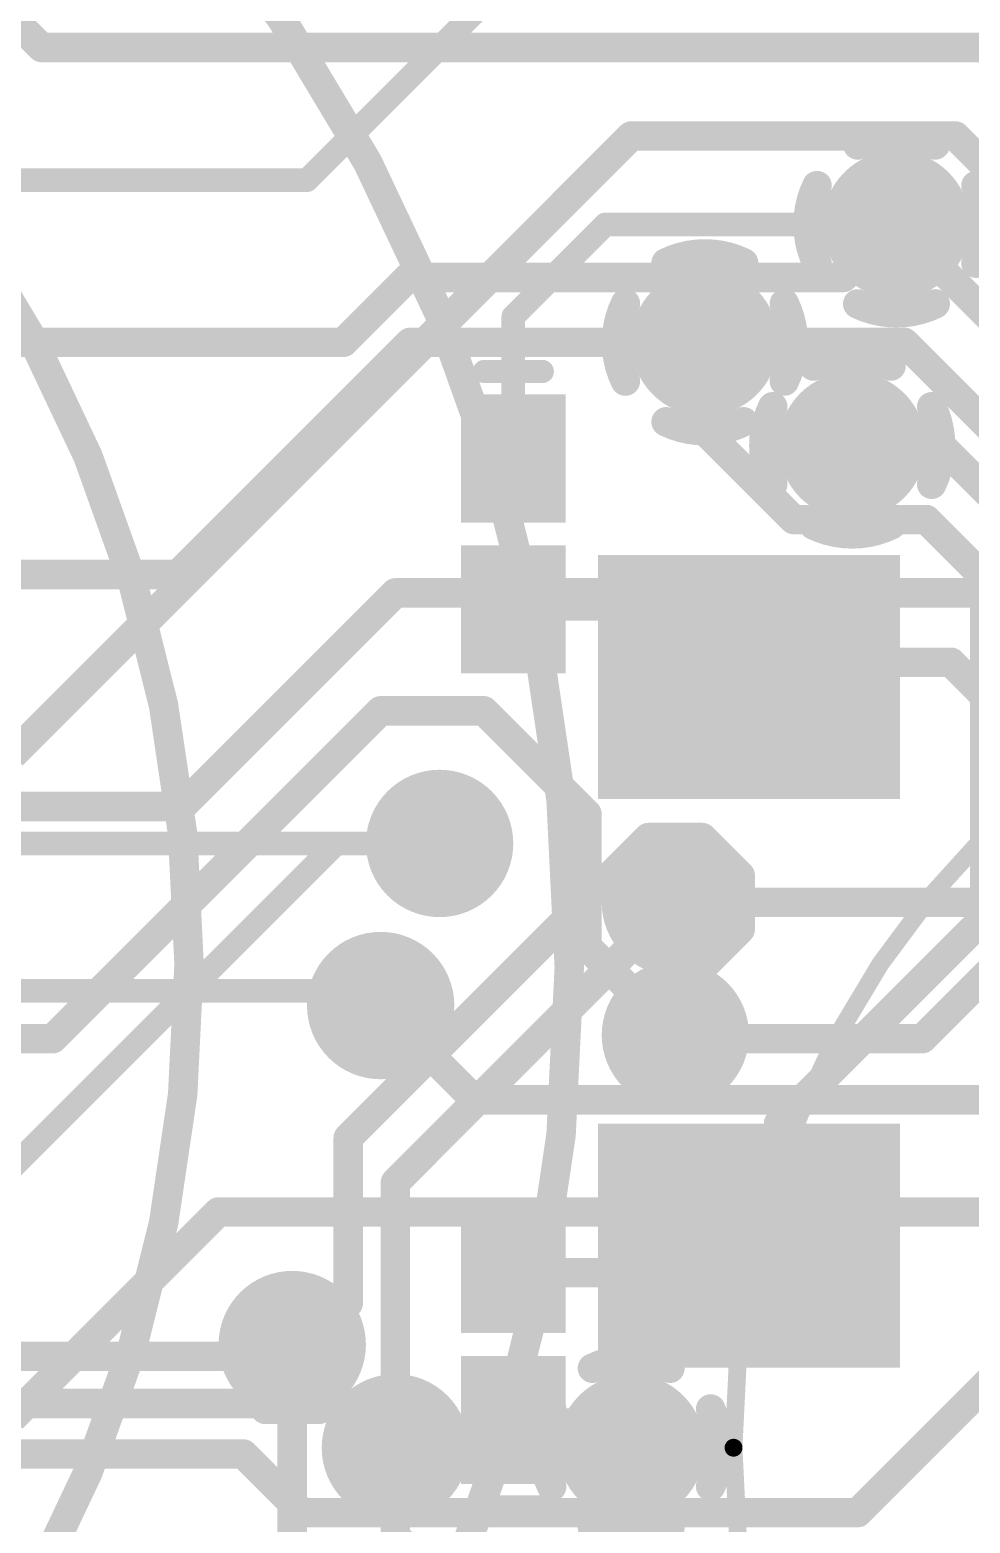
# Model space of a CAD drawing. Header units: millimetres. Extents: x 2.46 to 5.38, y 2.48 to 3.77.
# Drawn here: x 4.121 to 4.44, y 2.94 to 3.447 of the extents above; entities that cross this region are included whole.
import ezdxf

# ---------------------------------------------------------------- set-up
doc = ezdxf.new("R2010")
doc.units = ezdxf.units.MM
doc.header["$MEASUREMENT"] = 0
for name, color, linetype in [('BottomLayer', 5, 'Continuous'), ('BottomOverlay', 54, 'Continuous'), ('BottomSolder', 6, 'Continuous'), ('InternalPlane1', 76, 'Continuous'), ('InternalPlane2', 16, 'Continuous'), ('MultiLayer', 9, 'Continuous'), ('TopLayer', 1, 'Continuous'), ('TopOverlay', 2, 'Continuous'), ('TopPaste', 8, 'Continuous'), ('TopSolder', 216, 'Continuous')]:
    doc.layers.add(name, color=color, linetype=linetype)

msp = doc.modelspace()

# ---------------------------------------------------------------- linework, layer by layer
at = {"layer": 'BottomLayer'}
for points, const_width in [([(4.055, 3.511), (4.125, 3.441)], 0.01), ([(4.125, 3.441), (4.45737, 3.441)], 0.01), ([(4.397, 3.363), (4.415, 3.381)], 0.01), ([(4.22737, 3.341), (4.24937, 3.363)], 0.01), ([(4.24937, 3.363), (4.397, 3.363)], 0.01), ([(4.035, 3.341), (4.22737, 3.341)], 0.01), ([(4.17126, 3.26226), (4.25, 3.341)], 0.01), ([(4.25, 3.341), (4.35, 3.341)], 0.01), ([(4.035, 3.26226), (4.17126, 3.26226)], 0.01), ([(4.445, 3.251), (4.455, 3.261)], 0.01), ([(4.17252, 3.18352), (4.245, 3.256)], 0.01), ([(4.245, 3.256), (4.445, 3.256)], 0.01), ([(4.445, 3.151), (4.445, 3.256)], 0.01), ([(4.12878, 3.10478), (4.24, 3.216)], 0.01), ([(4.24, 3.216), (4.275, 3.216)], 0.01), ([(4.275, 3.216), (4.31, 3.181)], 0.01), ([(4.035, 3.18352), (4.17252, 3.18352)], 0.01), ([(4.31, 3.136), (4.31, 3.181)], 0.01), ([(4.08004, 3.02604), (4.225, 3.171)], 0.008), ([(4.225, 3.171), (4.26, 3.171)], 0.008), ([(4.34, 3.151), (4.445, 3.151)], 0.01), ([(4.42378, 3.10478), (4.475, 3.156)], 0.01), ([(4.31, 3.136), (4.34, 3.106)], 0.01), ([(4.24, 3.116), (4.272, 3.084)], 0.01), ([(4.035, 3.10478), (4.12878, 3.10478)], 0.01), ([(4.34122, 3.10478), (4.42378, 3.10478)], 0.01), ([(4.272, 3.084), (4.468, 3.084)], 0.01), ([(4.115, 2.976), (4.185, 3.046)], 0.01), ([(4.185, 3.046), (4.48611, 3.046)], 0.01), ([(4.21, 2.931), (4.21, 3.001)], 0.01), ([(4.245, 2.936), (4.245, 2.966)], 0.01), ([(4.245, 2.936), (4.3, 2.881)], 0.01)]:
    msp.add_lwpolyline(points, dxfattribs=dict(at, const_width=const_width))
for points, const_width in [([(4.1225, 3.441, 1), (4.1275, 3.441, 1)], 0.005), ([(4.1225, 3.441, 1), (4.1275, 3.441, 1)], 0.005), ([(4.4095, 3.381, 1), (4.4205, 3.381, 1)], 0.011), ([(4.4125, 3.381, 1), (4.4175, 3.381, 1)], 0.005), ([(4.24687, 3.363, 1), (4.25187, 3.363, 1)], 0.005), ([(4.24687, 3.363, 1), (4.25187, 3.363, 1)], 0.005), ([(4.3945, 3.363, 1), (4.3995, 3.363, 1)], 0.005), ([(4.3945, 3.363, 1), (4.3995, 3.363, 1)], 0.005), ([(4.3445, 3.341, 1), (4.3555, 3.341, 1)], 0.011), ([(4.22487, 3.341, 1), (4.22987, 3.341, 1)], 0.005), ([(4.22487, 3.341, 1), (4.22987, 3.341, 1)], 0.005), ([(4.2475, 3.341, 1), (4.2525, 3.341, 1)], 0.005), ([(4.2475, 3.341, 1), (4.2525, 3.341, 1)], 0.005), ([(4.3475, 3.341, 1), (4.3525, 3.341, 1)], 0.005), ([(4.3945, 3.306, 1), (4.4055, 3.306, 1)], 0.011), ([(4.16876, 3.26226, 1), (4.17376, 3.26226, 1)], 0.005), ([(4.16876, 3.26226, 1), (4.17376, 3.26226, 1)], 0.005), ([(4.2425, 3.256, 1), (4.2475, 3.256, 1)], 0.005), ([(4.2425, 3.256, 1), (4.2475, 3.256, 1)], 0.005), ([(4.2375, 3.216, 1), (4.2425, 3.216, 1)], 0.005), ([(4.2375, 3.216, 1), (4.2425, 3.216, 1)], 0.005), ([(4.2725, 3.216, 1), (4.2775, 3.216, 1)], 0.005), ([(4.2725, 3.216, 1), (4.2775, 3.216, 1)], 0.005), ([(4.17002, 3.18352, 1), (4.17502, 3.18352, 1)], 0.005), ([(4.17002, 3.18352, 1), (4.17502, 3.18352, 1)], 0.005), ([(4.2545, 3.171, 1), (4.2655, 3.171, 1)], 0.011), ([(4.3075, 3.181, 1), (4.3125, 3.181, 1)], 0.005), ([(4.3075, 3.181, 1), (4.3125, 3.181, 1)], 0.005), ([(4.223, 3.171, 1), (4.227, 3.171, 1)], 0.004), ([(4.223, 3.171, 1), (4.227, 3.171, 1)], 0.004), ([(4.258, 3.171, 1), (4.262, 3.171, 1)], 0.004), ([(4.3345, 3.151, 1), (4.3455, 3.151, 1)], 0.011), ([(4.3375, 3.151, 1), (4.3425, 3.151, 1)], 0.005), ([(4.3075, 3.136, 1), (4.3125, 3.136, 1)], 0.005), ([(4.3075, 3.136, 1), (4.3125, 3.136, 1)], 0.005), ([(4.2345, 3.116, 1), (4.2455, 3.116, 1)], 0.011), ([(4.2375, 3.116, 1), (4.2425, 3.116, 1)], 0.005), ([(4.3345, 3.106, 1), (4.3455, 3.106, 1)], 0.011), ([(4.3375, 3.106, 1), (4.3425, 3.106, 1)], 0.005), ([(4.12628, 3.10478, 1), (4.13128, 3.10478, 1)], 0.005), ([(4.12628, 3.10478, 1), (4.13128, 3.10478, 1)], 0.005), ([(4.33872, 3.10478, 1), (4.34372, 3.10478, 1)], 0.005), ([(4.42128, 3.10478, 1), (4.42628, 3.10478, 1)], 0.005), ([(4.42128, 3.10478, 1), (4.42628, 3.10478, 1)], 0.005), ([(4.2695, 3.084, 1), (4.2745, 3.084, 1)], 0.005), ([(4.2695, 3.084, 1), (4.2745, 3.084, 1)], 0.005), ([(4.1825, 3.046, 1), (4.1875, 3.046, 1)], 0.005), ([(4.1825, 3.046, 1), (4.1875, 3.046, 1)], 0.005), ([(4.2045, 3.001, 1), (4.2155, 3.001, 1)], 0.011), ([(4.2075, 3.001, 1), (4.2125, 3.001, 1)], 0.005), ([(4.2395, 2.966, 1), (4.2505, 2.966, 1)], 0.011), ([(4.3195, 2.966, 1), (4.3305, 2.966, 1)], 0.011), ([(4.2425, 2.966, 1), (4.2475, 2.966, 1)], 0.005), ([(4.2425, 2.936, 1), (4.2475, 2.936, 1)], 0.005), ([(4.2425, 2.936, 1), (4.2475, 2.936, 1)], 0.005)]:
    msp.add_lwpolyline(points, format="xyb", close=True, dxfattribs=dict(at, const_width=const_width))
at = {"layer": 'BottomOverlay'}
for points, const_width in [([(4.304, 3.129, 1), (3.146, 3.129, 1)], 0.01), ([(4.175, 3.13, 1), (3.275, 3.13, 1)], 0.01), ([(4.95028, 2.966, 1), (4.35972, 2.966, 1)], 0.00606), ([(4.1725, 3.13, 1), (4.1775, 3.13, 1)], 0.005), ([(4.3015, 3.129, 1), (4.3065, 3.129, 1)], 0.005), ([(4.35821, 2.966, 1), (4.36124, 2.966, 1)], 0.00303)]:
    msp.add_lwpolyline(points, format="xyb", close=True, dxfattribs=dict(at, const_width=const_width))
at = {"layer": 'BottomSolder', "const_width": 0.015}
for points in [[(4.4075, 3.381, 1), (4.4225, 3.381, 1)], [(4.3425, 3.341, 1), (4.3575, 3.341, 1)], [(4.3925, 3.306, 1), (4.4075, 3.306, 1)], [(4.2525, 3.171, 1), (4.2675, 3.171, 1)], [(4.3325, 3.151, 1), (4.3475, 3.151, 1)], [(4.2325, 3.116, 1), (4.2475, 3.116, 1)], [(4.3325, 3.106, 1), (4.3475, 3.106, 1)], [(4.2025, 3.001, 1), (4.2175, 3.001, 1)], [(4.2375, 2.966, 1), (4.2525, 2.966, 1)], [(4.3175, 2.966, 1), (4.3325, 2.966, 1)]]:
    msp.add_lwpolyline(points, format="xyb", close=True, dxfattribs=at)
at = {"layer": 'InternalPlane1', "const_width": 0.01}
for points in [[(4.40185, 3.40796, -0.230868), (4.42815, 3.40796)], [(4.38804, 3.36785, -0.230868), (4.38804, 3.39415)], [(4.44196, 3.39415, -0.230868), (4.44196, 3.36785)], [(4.42815, 3.35404, -0.230868), (4.40185, 3.35404)], [(4.38685, 3.33296, -0.230868), (4.41315, 3.33296)], [(4.37304, 3.29285, -0.230868), (4.37304, 3.31915)], [(4.42696, 3.31915, -0.230868), (4.42696, 3.29285)], [(4.41315, 3.27904, -0.230868), (4.38685, 3.27904)], [(4.31185, 2.99296, -0.230868), (4.33815, 2.99296)], [(4.29804, 2.95285, -0.230868), (4.29804, 2.97915)], [(4.35196, 2.97915, -0.230868), (4.35196, 2.95285)], [(4.33815, 2.93904, -0.230868), (4.31185, 2.93904)]]:
    msp.add_lwpolyline(points, format="xyb", dxfattribs=at)
at = {"layer": 'InternalPlane1'}
for points, const_width in [([(4.39935, 3.40796, 1), (4.40435, 3.40796, 1)], 0.005), ([(4.42565, 3.40796, 1), (4.43065, 3.40796, 1)], 0.005), ([(4.38554, 3.39415, 1), (4.39054, 3.39415, 1)], 0.005), ([(4.43946, 3.39415, 1), (4.44446, 3.39415, 1)], 0.005), ([(4.38554, 3.36785, 1), (4.39054, 3.36785, 1)], 0.005), ([(4.43946, 3.36785, 1), (4.44446, 3.36785, 1)], 0.005), ([(4.3375, 3.341, 1), (4.3625, 3.341, 1)], 0.025), ([(4.39935, 3.35404, 1), (4.40435, 3.35404, 1)], 0.005), ([(4.42565, 3.35404, 1), (4.43065, 3.35404, 1)], 0.005), ([(4.38435, 3.33296, 1), (4.38935, 3.33296, 1)], 0.005), ([(4.41065, 3.33296, 1), (4.41565, 3.33296, 1)], 0.005), ([(4.37054, 3.31915, 1), (4.37554, 3.31915, 1)], 0.005), ([(4.42446, 3.31915, 1), (4.42946, 3.31915, 1)], 0.005), ([(4.37054, 3.29285, 1), (4.37554, 3.29285, 1)], 0.005), ([(4.42446, 3.29285, 1), (4.42946, 3.29285, 1)], 0.005), ([(4.38435, 3.27904, 1), (4.38935, 3.27904, 1)], 0.005), ([(4.41065, 3.27904, 1), (4.41565, 3.27904, 1)], 0.005), ([(4.2475, 3.171, 1), (4.2725, 3.171, 1)], 0.025), ([(4.3275, 3.151, 1), (4.3525, 3.151, 1)], 0.025), ([(4.2275, 3.116, 1), (4.2525, 3.116, 1)], 0.025), ([(4.3275, 3.106, 1), (4.3525, 3.106, 1)], 0.025), ([(4.1975, 3.001, 1), (4.2225, 3.001, 1)], 0.025), ([(4.30935, 2.99296, 1), (4.31435, 2.99296, 1)], 0.005), ([(4.33565, 2.99296, 1), (4.34065, 2.99296, 1)], 0.005), ([(4.2325, 2.966, 1), (4.2575, 2.966, 1)], 0.025), ([(4.29554, 2.97915, 1), (4.30054, 2.97915, 1)], 0.005), ([(4.34946, 2.97915, 1), (4.35446, 2.97915, 1)], 0.005), ([(4.29554, 2.95285, 1), (4.30054, 2.95285, 1)], 0.005), ([(4.34946, 2.95285, 1), (4.35446, 2.95285, 1)], 0.005), ([(4.30935, 2.93904, 1), (4.31435, 2.93904, 1)], 0.005), ([(4.33565, 2.93904, 1), (4.34065, 2.93904, 1)], 0.005)]:
    msp.add_lwpolyline(points, format="xyb", close=True, dxfattribs=dict(at, const_width=const_width))
at = {"layer": 'InternalPlane2'}
for points, const_width in [([(4.4025, 3.381, 1), (4.4275, 3.381, 1)], 0.025), ([(4.33435, 3.36796, 1), (4.33935, 3.36796, 1)], 0.005), ([(4.36065, 3.36796, 1), (4.36565, 3.36796, 1)], 0.005), ([(4.32054, 3.35415, 1), (4.32554, 3.35415, 1)], 0.005), ([(4.37446, 3.35415, 1), (4.37946, 3.35415, 1)], 0.005), ([(4.32054, 3.32785, 1), (4.32554, 3.32785, 1)], 0.005), ([(4.37446, 3.32785, 1), (4.37946, 3.32785, 1)], 0.005), ([(4.3875, 3.306, 1), (4.4125, 3.306, 1)], 0.025), ([(4.33435, 3.31404, 1), (4.33935, 3.31404, 1)], 0.005), ([(4.36065, 3.31404, 1), (4.36565, 3.31404, 1)], 0.005), ([(4.2475, 3.171, 1), (4.2725, 3.171, 1)], 0.025), ([(4.3275, 3.151, 1), (4.3525, 3.151, 1)], 0.025), ([(4.2275, 3.116, 1), (4.2525, 3.116, 1)], 0.025), ([(4.3275, 3.106, 1), (4.3525, 3.106, 1)], 0.025), ([(4.1975, 3.001, 1), (4.2225, 3.001, 1)], 0.025), ([(4.2325, 2.966, 1), (4.2575, 2.966, 1)], 0.025), ([(4.3125, 2.966, 1), (4.3375, 2.966, 1)], 0.025)]:
    msp.add_lwpolyline(points, format="xyb", close=True, dxfattribs=dict(at, const_width=const_width))
at = {"layer": 'InternalPlane2', "const_width": 0.01}
for points in [[(4.33685, 3.36796, -0.230868), (4.36315, 3.36796)], [(4.32304, 3.32785, -0.230868), (4.32304, 3.35415)], [(4.37696, 3.35415, -0.230868), (4.37696, 3.32785)], [(4.36315, 3.31404, -0.230868), (4.33685, 3.31404)]]:
    msp.add_lwpolyline(points, format="xyb", dxfattribs=at)
at = {"layer": 'MultiLayer', "const_width": 0.011}
for points in [[(4.4095, 3.381, 1), (4.4205, 3.381, 1)], [(4.3445, 3.341, 1), (4.3555, 3.341, 1)], [(4.3945, 3.306, 1), (4.4055, 3.306, 1)], [(4.2545, 3.171, 1), (4.2655, 3.171, 1)], [(4.3345, 3.151, 1), (4.3455, 3.151, 1)], [(4.2345, 3.116, 1), (4.2455, 3.116, 1)], [(4.3345, 3.106, 1), (4.3455, 3.106, 1)], [(4.2045, 3.001, 1), (4.2155, 3.001, 1)], [(4.2395, 2.966, 1), (4.2505, 2.966, 1)], [(4.3195, 2.966, 1), (4.3305, 2.966, 1)]]:
    msp.add_lwpolyline(points, format="xyb", close=True, dxfattribs=at)
at = {"layer": 'TopLayer'}
for points, const_width in [([(4.215, 3.396), (4.325, 3.506)], 0.008), ([(4.115, 3.201), (4.325, 3.411)], 0.01), ([(4.325, 3.411), (4.435, 3.411)], 0.01), ([(4.435, 3.411), (4.485, 3.361)], 0.01), ([(3.705, 3.396), (4.215, 3.396)], 0.008), ([(4.285, 3.34979), (4.31621, 3.381)], 0.008), ([(4.31621, 3.381), (4.415, 3.381)], 0.008), ([(4.415, 3.381), (4.455, 3.341)], 0.01), ([(4.285, 3.30159), (4.285, 3.34979)], 0.008), ([(4.35, 3.311), (4.35, 3.341)], 0.01), ([(4.35, 3.341), (4.41763, 3.341)], 0.01), ([(4.41763, 3.341), (4.50378, 3.25484)], 0.01), ([(4.35, 3.311), (4.38014, 3.28086)], 0.01), ([(4.4, 3.306), (4.43, 3.306)], 0.01), ([(4.43, 3.306), (4.50084, 3.23516)], 0.01), ([(4.38014, 3.28086), (4.42514, 3.28086)], 0.01), ([(4.42514, 3.28086), (4.49053, 3.21547)], 0.01), ([(4.29, 3.25159), (4.34587, 3.25159)], 0.01), ([(4.365, 3.23246), (4.43354, 3.23246)], 0.01), ([(4.43354, 3.23246), (4.47021, 3.19579)], 0.01), ([(4.229, 3.07111), (4.33089, 3.173)], 0.01), ([(4.33089, 3.173), (4.34911, 3.173)], 0.01), ([(4.34911, 3.173), (4.362, 3.16011)], 0.01), ([(4.375, 3.076), (4.47479, 3.17579)], 0.01), ([(3.83225, 3.171), (4.26, 3.171)], 0.008), ([(4.362, 3.14189), (4.362, 3.16011)], 0.01), ([(4.245, 3.056), (4.34, 3.151)], 0.01), ([(4.34, 3.11989), (4.362, 3.14189)], 0.01), ([(3.86245, 3.121), (4.235, 3.121)], 0.008), ([(4.34, 3.106), (4.34, 3.11989)], 0.01), ([(4.375, 3.04954), (4.375, 3.076)], 0.01), ([(4.229, 3.015), (4.229, 3.07111)], 0.01), ([(4.245, 2.966), (4.245, 3.056)], 0.01), ([(4.365, 3.03954), (4.375, 3.04954)], 0.01), ([(4.40189, 2.944), (4.50489, 3.047)], 0.01), ([(4.29, 3.02541), (4.35087, 3.02541)], 0.01), ([(4.211, 2.997), (4.229, 3.015)], 0.01), ([(3.06459, 2.997), (4.211, 2.997)], 0.01), ([(3.07122, 2.981), (4.19889, 2.981)], 0.01), ([(4.19889, 2.981), (4.20089, 2.979)], 0.01), ([(4.20089, 2.979), (4.21911, 2.979)], 0.01), ([(4.21911, 2.979), (4.22111, 2.981)], 0.01), ([(4.22111, 2.981), (4.23, 2.981)], 0.01), ([(4.23, 2.981), (4.245, 2.966)], 0.01), ([(4.285, 2.97541), (4.31059, 2.97541)], 0.008), ([(4.31059, 2.97541), (4.325, 2.961)], 0.008), ([(2.92, 2.96389), (4.19337, 2.96389)], 0.01), ([(4.19337, 2.96389), (4.21326, 2.944)], 0.01), ([(4.325, 2.961), (4.325, 2.966)], 0.008), ([(4.21326, 2.944), (4.40189, 2.944)], 0.01)]:
    msp.add_lwpolyline(points, dxfattribs=dict(at, const_width=const_width))
for points, const_width in [([(4.3225, 3.411, 1), (4.3275, 3.411, 1)], 0.005), ([(4.3225, 3.411, 1), (4.3275, 3.411, 1)], 0.005), ([(4.4325, 3.411, 1), (4.4375, 3.411, 1)], 0.005), ([(4.4325, 3.411, 1), (4.4375, 3.411, 1)], 0.005), ([(4.213, 3.396, 1), (4.217, 3.396, 1)], 0.004), ([(4.213, 3.396, 1), (4.217, 3.396, 1)], 0.004), ([(4.4095, 3.381, 1), (4.4205, 3.381, 1)], 0.011), ([(4.31421, 3.381, 1), (4.31821, 3.381, 1)], 0.004), ([(4.31421, 3.381, 1), (4.31821, 3.381, 1)], 0.004), ([(4.4125, 3.381, 1), (4.4175, 3.381, 1)], 0.005), ([(4.413, 3.381, 1), (4.417, 3.381, 1)], 0.004), ([(4.283, 3.34979, 1), (4.287, 3.34979, 1)], 0.004), ([(4.283, 3.34979, 1), (4.287, 3.34979, 1)], 0.004), ([(4.3445, 3.341, 1), (4.3555, 3.341, 1)], 0.011), ([(4.3475, 3.341, 1), (4.3525, 3.341, 1)], 0.005), ([(4.3475, 3.341, 1), (4.3525, 3.341, 1)], 0.005), ([(4.41513, 3.341, 1), (4.42013, 3.341, 1)], 0.005), ([(4.41513, 3.341, 1), (4.42013, 3.341, 1)], 0.005), ([(4.3475, 3.311, 1), (4.3525, 3.311, 1)], 0.005), ([(4.3475, 3.311, 1), (4.3525, 3.311, 1)], 0.005), ([(4.3945, 3.306, 1), (4.4055, 3.306, 1)], 0.011), ([(4.3975, 3.306, 1), (4.4025, 3.306, 1)], 0.005), ([(4.4275, 3.306, 1), (4.4325, 3.306, 1)], 0.005), ([(4.4275, 3.306, 1), (4.4325, 3.306, 1)], 0.005), ([(4.283, 3.30159, 1), (4.287, 3.30159, 1)], 0.004), ([(4.37764, 3.28086, 1), (4.38264, 3.28086, 1)], 0.005), ([(4.37764, 3.28086, 1), (4.38264, 3.28086, 1)], 0.005), ([(4.42264, 3.28086, 1), (4.42764, 3.28086, 1)], 0.005), ([(4.42264, 3.28086, 1), (4.42764, 3.28086, 1)], 0.005), ([(4.2875, 3.25159, 1), (4.2925, 3.25159, 1)], 0.005), ([(4.34337, 3.25159, 1), (4.34837, 3.25159, 1)], 0.005), ([(4.3625, 3.23246, 1), (4.3675, 3.23246, 1)], 0.005), ([(4.43104, 3.23246, 1), (4.43604, 3.23246, 1)], 0.005), ([(4.43104, 3.23246, 1), (4.43604, 3.23246, 1)], 0.005), ([(4.2545, 3.171, 1), (4.2655, 3.171, 1)], 0.011), ([(4.32839, 3.173, 1), (4.33339, 3.173, 1)], 0.005), ([(4.32839, 3.173, 1), (4.33339, 3.173, 1)], 0.005), ([(4.34661, 3.173, 1), (4.35161, 3.173, 1)], 0.005), ([(4.34661, 3.173, 1), (4.35161, 3.173, 1)], 0.005), ([(4.258, 3.171, 1), (4.262, 3.171, 1)], 0.004), ([(4.3345, 3.151, 1), (4.3455, 3.151, 1)], 0.011), ([(4.3595, 3.16011, 1), (4.3645, 3.16011, 1)], 0.005), ([(4.3595, 3.16011, 1), (4.3645, 3.16011, 1)], 0.005), ([(4.3375, 3.151, 1), (4.3425, 3.151, 1)], 0.005), ([(4.3595, 3.14189, 1), (4.3645, 3.14189, 1)], 0.005), ([(4.3595, 3.14189, 1), (4.3645, 3.14189, 1)], 0.005), ([(4.2345, 3.116, 1), (4.2455, 3.116, 1)], 0.011), ([(4.233, 3.121, 1), (4.237, 3.121, 1)], 0.004), ([(4.3375, 3.11989, 1), (4.3425, 3.11989, 1)], 0.005), ([(4.3375, 3.11989, 1), (4.3425, 3.11989, 1)], 0.005), ([(4.3345, 3.106, 1), (4.3455, 3.106, 1)], 0.011), ([(4.3375, 3.106, 1), (4.3425, 3.106, 1)], 0.005), ([(4.3725, 3.076, 1), (4.3775, 3.076, 1)], 0.005), ([(4.3725, 3.076, 1), (4.3775, 3.076, 1)], 0.005), ([(4.2265, 3.07111, 1), (4.2315, 3.07111, 1)], 0.005), ([(4.2265, 3.07111, 1), (4.2315, 3.07111, 1)], 0.005), ([(4.2425, 3.056, 1), (4.2475, 3.056, 1)], 0.005), ([(4.2425, 3.056, 1), (4.2475, 3.056, 1)], 0.005), ([(4.3725, 3.04954, 1), (4.3775, 3.04954, 1)], 0.005), ([(4.3725, 3.04954, 1), (4.3775, 3.04954, 1)], 0.005), ([(4.3625, 3.03954, 1), (4.3675, 3.03954, 1)], 0.005), ([(4.2875, 3.02541, 1), (4.2925, 3.02541, 1)], 0.005), ([(4.34837, 3.02541, 1), (4.35337, 3.02541, 1)], 0.005), ([(4.2265, 3.015, 1), (4.2315, 3.015, 1)], 0.005), ([(4.2265, 3.015, 1), (4.2315, 3.015, 1)], 0.005), ([(4.2045, 3.001, 1), (4.2155, 3.001, 1)], 0.011), ([(4.2085, 2.997, 1), (4.2135, 2.997, 1)], 0.005), ([(4.2085, 2.997, 1), (4.2135, 2.997, 1)], 0.005), ([(4.19639, 2.981, 1), (4.20139, 2.981, 1)], 0.005), ([(4.19639, 2.981, 1), (4.20139, 2.981, 1)], 0.005), ([(4.19839, 2.979, 1), (4.20339, 2.979, 1)], 0.005), ([(4.19839, 2.979, 1), (4.20339, 2.979, 1)], 0.005), ([(4.21661, 2.979, 1), (4.22161, 2.979, 1)], 0.005), ([(4.21661, 2.979, 1), (4.22161, 2.979, 1)], 0.005), ([(4.21861, 2.981, 1), (4.22361, 2.981, 1)], 0.005), ([(4.21861, 2.981, 1), (4.22361, 2.981, 1)], 0.005), ([(4.2275, 2.981, 1), (4.2325, 2.981, 1)], 0.005), ([(4.2275, 2.981, 1), (4.2325, 2.981, 1)], 0.005), ([(4.283, 2.97541, 1), (4.287, 2.97541, 1)], 0.004), ([(4.30859, 2.97541, 1), (4.31259, 2.97541, 1)], 0.004), ([(4.30859, 2.97541, 1), (4.31259, 2.97541, 1)], 0.004), ([(4.2395, 2.966, 1), (4.2505, 2.966, 1)], 0.011), ([(4.3195, 2.966, 1), (4.3305, 2.966, 1)], 0.011), ([(4.19087, 2.96389, 1), (4.19587, 2.96389, 1)], 0.005), ([(4.19087, 2.96389, 1), (4.19587, 2.96389, 1)], 0.005), ([(4.2425, 2.966, 1), (4.2475, 2.966, 1)], 0.005), ([(4.2425, 2.966, 1), (4.2475, 2.966, 1)], 0.005), ([(4.323, 2.966, 1), (4.327, 2.966, 1)], 0.004), ([(4.323, 2.961, 1), (4.327, 2.961, 1)], 0.004), ([(4.323, 2.961, 1), (4.327, 2.961, 1)], 0.004), ([(4.21076, 2.944, 1), (4.21576, 2.944, 1)], 0.005), ([(4.21076, 2.944, 1), (4.21576, 2.944, 1)], 0.005), ([(4.39939, 2.944, 1), (4.40439, 2.944, 1)], 0.005), ([(4.39939, 2.944, 1), (4.40439, 2.944, 1)], 0.005)]:
    msp.add_lwpolyline(points, format="xyb", close=True, dxfattribs=dict(at, const_width=const_width))
for points in [[(4.27122, 3.28387), (4.29878, 3.28387), (4.27122, 3.31931), (4.29878, 3.31931)], [(4.27122, 3.23269), (4.29878, 3.23269), (4.27122, 3.26813), (4.29878, 3.26813)], [(4.31776, 3.26486), (4.31776, 3.19005), (4.41224, 3.26486), (4.41224, 3.19005)], [(4.31776, 3.07194), (4.31776, 2.99714), (4.41224, 3.07194), (4.41224, 2.99714)], [(4.29878, 3.04431), (4.27122, 3.04431), (4.29878, 3.00887), (4.27122, 3.00887)], [(4.29878, 2.99313), (4.27122, 2.99313), (4.29878, 2.95769), (4.27122, 2.95769)]]:
    msp.add_solid(points, dxfattribs=at)
at = {"layer": 'TopOverlay', "const_width": 0.00787}
for points in [[(4.27516, 3.33112), (4.29484, 3.33112)], [(4.27516, 2.94588), (4.29484, 2.94588)]]:
    msp.add_lwpolyline(points, dxfattribs=at)
at = {"layer": 'TopOverlay', "const_width": 0.00394}
for points in [[(4.27319, 3.33112, 1), (4.27713, 3.33112, 1)], [(4.29287, 3.33112, 1), (4.29681, 3.33112, 1)], [(4.27319, 2.94588, 1), (4.27713, 2.94588, 1)], [(4.29287, 2.94588, 1), (4.29681, 2.94588, 1)]]:
    msp.add_lwpolyline(points, format="xyb", close=True, dxfattribs=at)
at = {"layer": 'TopPaste'}
for points in [[(4.27122, 3.28387), (4.29878, 3.28387), (4.27122, 3.31931), (4.29878, 3.31931)], [(4.27122, 3.23269), (4.29878, 3.23269), (4.27122, 3.26813), (4.29878, 3.26813)], [(4.31776, 3.26486), (4.31776, 3.19005), (4.41224, 3.26486), (4.41224, 3.19005)], [(4.31776, 3.07194), (4.31776, 2.99714), (4.41224, 3.07194), (4.41224, 2.99714)], [(4.29878, 3.04431), (4.27122, 3.04431), (4.29878, 3.00887), (4.27122, 3.00887)], [(4.29878, 2.99313), (4.27122, 2.99313), (4.29878, 2.95769), (4.27122, 2.95769)]]:
    msp.add_solid(points, dxfattribs=at)
at = {"layer": 'TopSolder', "const_width": 0.015}
for points in [[(4.4075, 3.381, 1), (4.4225, 3.381, 1)], [(4.3425, 3.341, 1), (4.3575, 3.341, 1)], [(4.3925, 3.306, 1), (4.4075, 3.306, 1)], [(4.2525, 3.171, 1), (4.2675, 3.171, 1)], [(4.3325, 3.151, 1), (4.3475, 3.151, 1)], [(4.2325, 3.116, 1), (4.2475, 3.116, 1)], [(4.3325, 3.106, 1), (4.3475, 3.106, 1)], [(4.2025, 3.001, 1), (4.2175, 3.001, 1)], [(4.2375, 2.966, 1), (4.2525, 2.966, 1)], [(4.3175, 2.966, 1), (4.3325, 2.966, 1)]]:
    msp.add_lwpolyline(points, format="xyb", close=True, dxfattribs=at)
at = {"layer": 'TopSolder'}
for points in [[(4.26722, 3.27987), (4.30278, 3.27987), (4.26722, 3.32331), (4.30278, 3.32331)], [(4.26722, 3.22869), (4.30278, 3.22869), (4.26722, 3.27213), (4.30278, 3.27213)], [(4.31376, 3.26886), (4.31376, 3.18605), (4.41624, 3.26886), (4.41624, 3.18605)], [(4.31376, 3.07594), (4.31376, 2.99314), (4.41624, 3.07594), (4.41624, 2.99314)], [(4.30278, 3.04831), (4.26722, 3.04831), (4.30278, 3.00487), (4.26722, 3.00487)], [(4.30278, 2.99713), (4.26722, 2.99713), (4.30278, 2.95369), (4.26722, 2.95369)]]:
    msp.add_solid(points, dxfattribs=at)

doc.saveas('drawing.dxf')
